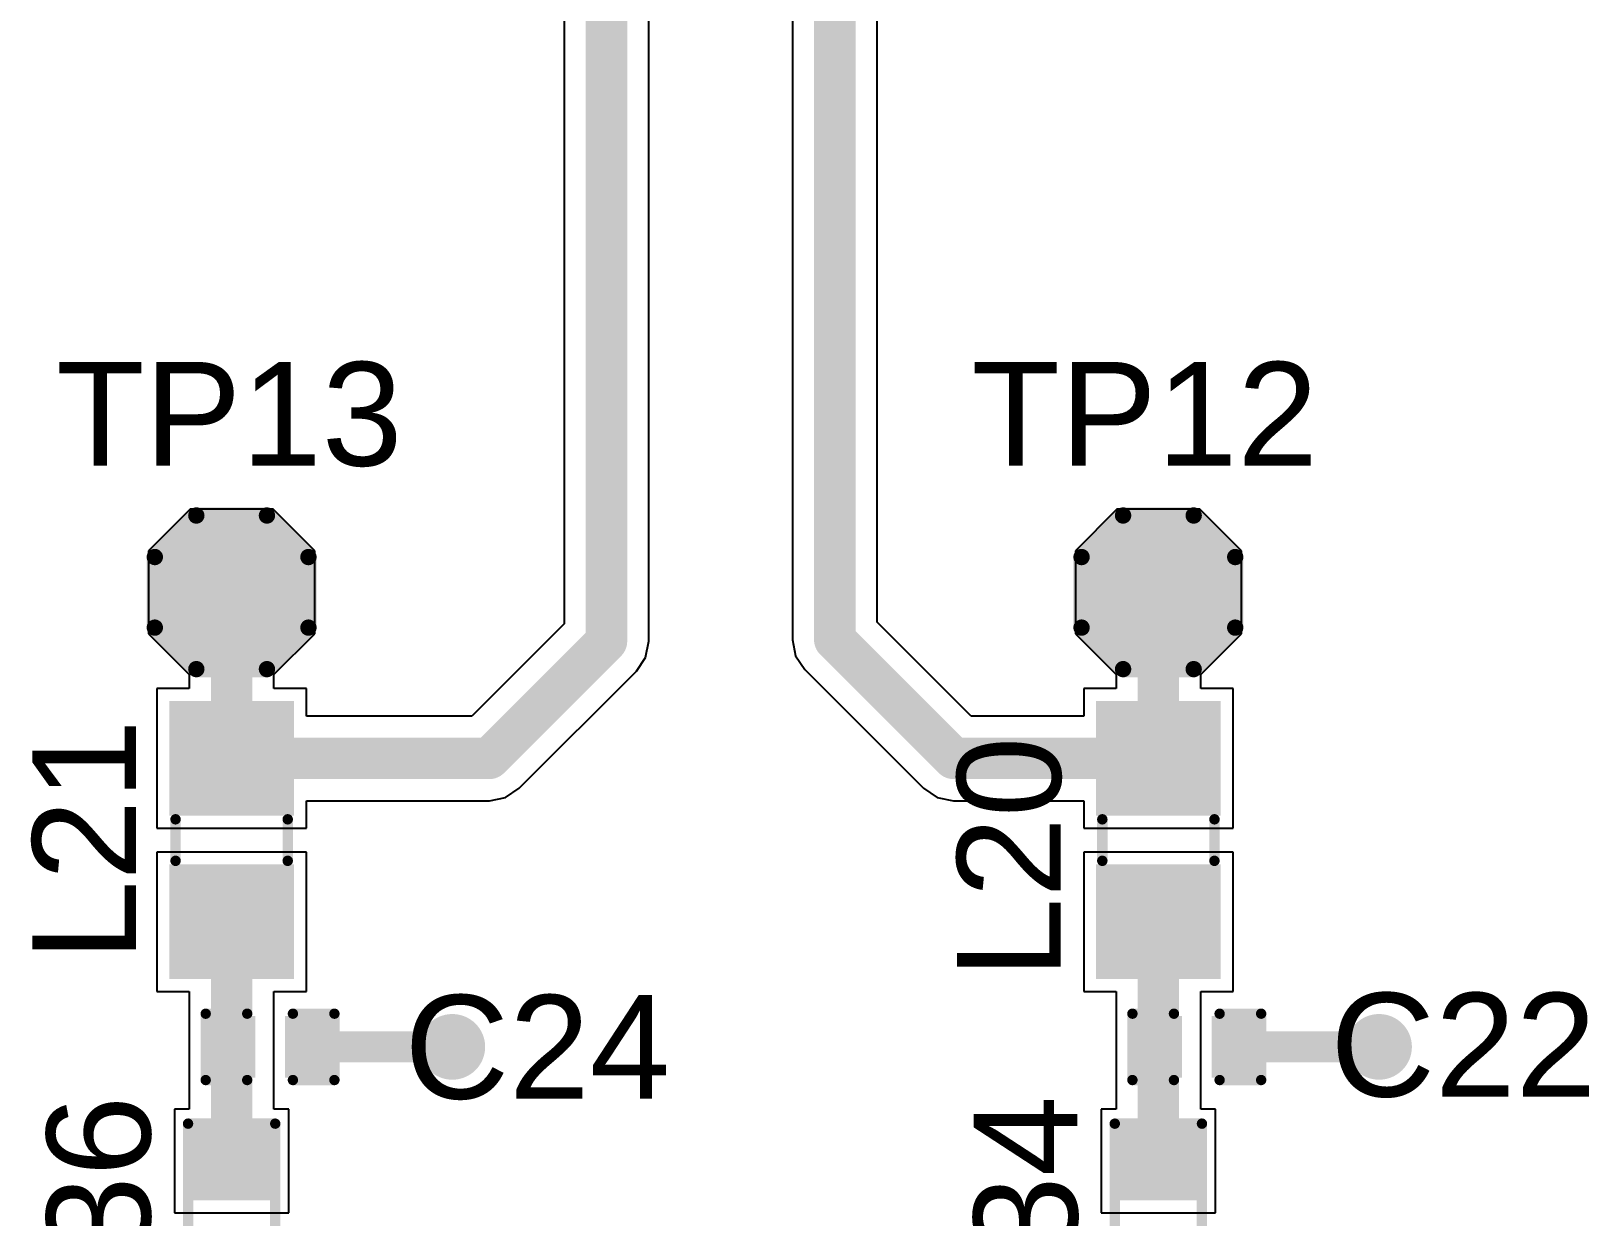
# Model space of a CAD drawing. Header units: millimetres. Extents: x 0 to 174, y 0 to 132.
# Drawn here: x 64.6 to 83.41, y 89.57 to 104.08 of the extents above; entities that cross this region are included whole.
import ezdxf

# ---------------------------------------------------------------- set-up
doc = ezdxf.new("R2010")
doc.units = ezdxf.units.MM
for name, color, linetype in [('BottomLayer', 5, 'Continuous'), ('BottomSolder', 6, 'Continuous'), ('TopLayer', 1, 'Continuous'), ('TopOverlay', 2, 'Continuous'), ('TopPaste', 8, 'Continuous'), ('TopSolder', 216, 'Continuous'), ('ViaHoleLayer', 16, 'Continuous')]:
    doc.layers.add(name, color=color, linetype=linetype)
doc.styles.add('Arial', font='', dxfattribs={"height": 0.2})
doc.styles.get('Arial').set_extended_font_data('Arial')

# ---------------------------------------------------------------- blocks, each defined once
blk = doc.blocks.new('T__________20')
at = {"layer": 'TopLayer'}
blk.add_hatch(color=1, dxfattribs=at).paths.add_polyline_path([(0.381, 0.762), (-0.381, 0.762), (-0.762, 0.381), (-0.762, -0.381), (-0.381, -0.762), (0.381, -0.762), (0.762, -0.381), (0.762, 0.381)])
at = {"layer": 'TopPaste'}
blk.add_hatch(color=8, dxfattribs=at).paths.add_polyline_path([(0.381, 0.762), (-0.381, 0.762), (-0.762, 0.381), (-0.762, -0.381), (-0.381, -0.762), (0.381, -0.762), (0.762, -0.381), (0.762, 0.381)])
at = {"layer": 'TopSolder'}
blk.add_hatch(color=216, dxfattribs=at).paths.add_polyline_path([(0.432, 0.864), (-0.432, 0.864), (-0.864, 0.432), (-0.864, -0.432), (-0.432, -0.864), (0.432, -0.864), (0.864, -0.432), (0.864, 0.432)])
at = {"layer": 'TopOverlay', "const_width": 0.2}
for points in [[(-0.432, 0.94), (-0.94, 0.432)], [(0.432, 0.94), (-0.432, 0.94)], [(0.94, 0.432), (0.432, 0.94)], [(-0.94, 0.432), (-0.94, -0.432)], [(0.94, 0.432), (0.94, -0.432)], [(-0.432, -0.94), (-0.94, -0.432)], [(0.94, -0.432), (0.432, -0.94)], [(0.432, -0.94), (-0.432, -0.94)]]:
    blk.add_lwpolyline(points, dxfattribs=at)
at = {"layer": 'TopOverlay', "const_width": 0.1}
for points in [[(-0.482, 0.94, 1), (-0.382, 0.94, 1)], [(-0.482, 0.94, 1), (-0.382, 0.94, 1)], [(0.382, 0.94, 1), (0.482, 0.94, 1)], [(0.382, 0.94, 1), (0.482, 0.94, 1)], [(-0.99, 0.432, 1), (-0.89, 0.432, 1)], [(-0.99, 0.432, 1), (-0.89, 0.432, 1)], [(0.89, 0.432, 1), (0.99, 0.432, 1)], [(0.89, 0.432, 1), (0.99, 0.432, 1)], [(-0.99, -0.432, 1), (-0.89, -0.432, 1)], [(-0.99, -0.432, 1), (-0.89, -0.432, 1)], [(0.89, -0.432, 1), (0.99, -0.432, 1)], [(0.89, -0.432, 1), (0.99, -0.432, 1)], [(-0.482, -0.94, 1), (-0.382, -0.94, 1)], [(-0.482, -0.94, 1), (-0.382, -0.94, 1)], [(0.382, -0.94, 1), (0.482, -0.94, 1)], [(0.382, -0.94, 1), (0.482, -0.94, 1)]]:
    blk.add_lwpolyline(points, format="xyb", close=True, dxfattribs=at)
blk = doc.blocks.new('T__________21')
at = {"layer": 'TopLayer'}
blk.add_hatch(color=1, dxfattribs=at).paths.add_polyline_path([(0.381, 0.762), (-0.381, 0.762), (-0.762, 0.381), (-0.762, -0.381), (-0.381, -0.762), (0.381, -0.762), (0.762, -0.381), (0.762, 0.381)])
at = {"layer": 'TopPaste'}
blk.add_hatch(color=8, dxfattribs=at).paths.add_polyline_path([(0.381, 0.762), (-0.381, 0.762), (-0.762, 0.381), (-0.762, -0.381), (-0.381, -0.762), (0.381, -0.762), (0.762, -0.381), (0.762, 0.381)])
at = {"layer": 'TopSolder'}
blk.add_hatch(color=216, dxfattribs=at).paths.add_polyline_path([(0.432, 0.864), (-0.432, 0.864), (-0.864, 0.432), (-0.864, -0.432), (-0.432, -0.864), (0.432, -0.864), (0.864, -0.432), (0.864, 0.432)])
at = {"layer": 'TopOverlay', "const_width": 0.2}
for points in [[(-0.432, 0.94), (-0.94, 0.432)], [(0.432, 0.94), (-0.432, 0.94)], [(0.94, 0.432), (0.432, 0.94)], [(-0.94, 0.432), (-0.94, -0.432)], [(0.94, 0.432), (0.94, -0.432)], [(-0.432, -0.94), (-0.94, -0.432)], [(0.94, -0.432), (0.432, -0.94)], [(0.432, -0.94), (-0.432, -0.94)]]:
    blk.add_lwpolyline(points, dxfattribs=at)
at = {"layer": 'TopOverlay', "const_width": 0.1}
for points in [[(-0.482, 0.94, 1), (-0.382, 0.94, 1)], [(-0.482, 0.94, 1), (-0.382, 0.94, 1)], [(0.382, 0.94, 1), (0.482, 0.94, 1)], [(0.382, 0.94, 1), (0.482, 0.94, 1)], [(-0.99, 0.432, 1), (-0.89, 0.432, 1)], [(-0.99, 0.432, 1), (-0.89, 0.432, 1)], [(0.89, 0.432, 1), (0.99, 0.432, 1)], [(0.89, 0.432, 1), (0.99, 0.432, 1)], [(-0.99, -0.432, 1), (-0.89, -0.432, 1)], [(-0.99, -0.432, 1), (-0.89, -0.432, 1)], [(0.89, -0.432, 1), (0.99, -0.432, 1)], [(0.89, -0.432, 1), (0.99, -0.432, 1)], [(-0.482, -0.94, 1), (-0.382, -0.94, 1)], [(-0.482, -0.94, 1), (-0.382, -0.94, 1)], [(0.382, -0.94, 1), (0.482, -0.94, 1)], [(0.382, -0.94, 1), (0.482, -0.94, 1)]]:
    blk.add_lwpolyline(points, format="xyb", close=True, dxfattribs=at)
blk = doc.blocks.new('R___0603_33')
at = {"layer": 'TopLayer'}
for points in [[(-0.381, 0.4445), (-0.381, -0.4445), (-1.143, -0.4445), (-1.143, 0.4445)], [(1.143, 0.4445), (1.143, -0.4445), (0.381, -0.4445), (0.381, 0.4445)]]:
    blk.add_hatch(color=1, dxfattribs=at).paths.add_polyline_path(points)
at = {"layer": 'TopPaste'}
for points in [[(-0.381, 0.4445), (-0.381, -0.4445), (-1.143, -0.4445), (-1.143, 0.4445)], [(1.143, 0.4445), (1.143, -0.4445), (0.381, -0.4445), (0.381, 0.4445)]]:
    blk.add_hatch(color=8, dxfattribs=at).paths.add_polyline_path(points)
at = {"layer": 'TopSolder'}
for points in [[(-0.2794, 0.5461), (-0.2794, -0.5461), (-1.2446, -0.5461), (-1.2446, 0.5461)], [(1.2446, 0.5461), (1.2446, -0.5461), (0.2794, -0.5461), (0.2794, 0.5461)]]:
    blk.add_hatch(color=216, dxfattribs=at).paths.add_polyline_path(points)
at = {"layer": 'TopOverlay', "const_width": 0.127}
for points in [[(1.2192, 0.5334), (-1.2192, 0.5334)], [(-1.2192, -0.5334), (-1.2192, 0.5334)], [(1.2192, -0.5334), (1.2192, 0.5334)], [(1.2192, -0.5334), (-1.2192, -0.5334)]]:
    blk.add_lwpolyline(points, dxfattribs=at)
at = {"layer": 'TopOverlay', "const_width": 0.0635}
for points in [[(-1.25095, 0.5334, 1), (-1.18745, 0.5334, 1)], [(-1.25095, 0.5334, 1), (-1.18745, 0.5334, 1)], [(1.18745, 0.5334, 1), (1.25095, 0.5334, 1)], [(1.18745, 0.5334, 1), (1.25095, 0.5334, 1)], [(-1.25095, -0.5334, 1), (-1.18745, -0.5334, 1)], [(-1.25095, -0.5334, 1), (-1.18745, -0.5334, 1)], [(1.18745, -0.5334, 1), (1.25095, -0.5334, 1)], [(1.18745, -0.5334, 1), (1.25095, -0.5334, 1)]]:
    blk.add_lwpolyline(points, format="xyb", close=True, dxfattribs=at)
blk = doc.blocks.new('R___0603_35')
at = {"layer": 'TopLayer'}
for points in [[(-0.381, 0.4445), (-0.381, -0.4445), (-1.143, -0.4445), (-1.143, 0.4445)], [(1.143, 0.4445), (1.143, -0.4445), (0.381, -0.4445), (0.381, 0.4445)]]:
    blk.add_hatch(color=1, dxfattribs=at).paths.add_polyline_path(points)
at = {"layer": 'TopPaste'}
for points in [[(-0.381, 0.4445), (-0.381, -0.4445), (-1.143, -0.4445), (-1.143, 0.4445)], [(1.143, 0.4445), (1.143, -0.4445), (0.381, -0.4445), (0.381, 0.4445)]]:
    blk.add_hatch(color=8, dxfattribs=at).paths.add_polyline_path(points)
at = {"layer": 'TopSolder'}
for points in [[(-0.2794, 0.5461), (-0.2794, -0.5461), (-1.2446, -0.5461), (-1.2446, 0.5461)], [(1.2446, 0.5461), (1.2446, -0.5461), (0.2794, -0.5461), (0.2794, 0.5461)]]:
    blk.add_hatch(color=216, dxfattribs=at).paths.add_polyline_path(points)
at = {"layer": 'TopOverlay', "const_width": 0.127}
for points in [[(1.2192, 0.5334), (-1.2192, 0.5334)], [(-1.2192, -0.5334), (-1.2192, 0.5334)], [(1.2192, -0.5334), (1.2192, 0.5334)], [(1.2192, -0.5334), (-1.2192, -0.5334)]]:
    blk.add_lwpolyline(points, dxfattribs=at)
at = {"layer": 'TopOverlay', "const_width": 0.0635}
for points in [[(-1.25095, 0.5334, 1), (-1.18745, 0.5334, 1)], [(-1.25095, 0.5334, 1), (-1.18745, 0.5334, 1)], [(1.18745, 0.5334, 1), (1.25095, 0.5334, 1)], [(1.18745, 0.5334, 1), (1.25095, 0.5334, 1)], [(-1.25095, -0.5334, 1), (-1.18745, -0.5334, 1)], [(-1.25095, -0.5334, 1), (-1.18745, -0.5334, 1)], [(1.18745, -0.5334, 1), (1.25095, -0.5334, 1)], [(1.18745, -0.5334, 1), (1.25095, -0.5334, 1)]]:
    blk.add_lwpolyline(points, format="xyb", close=True, dxfattribs=at)
blk = doc.blocks.new('I___0805_63')
at = {"layer": 'TopLayer'}
for points in [[(-1.6, 0.66), (-0.4, 0.66), (-0.4, -0.66), (-1.6, -0.66)], [(0.4, 0.66), (1.6, 0.66), (1.6, -0.66), (0.4, -0.66)]]:
    blk.add_hatch(color=1, dxfattribs=at).paths.add_polyline_path(points)
at = {"layer": 'TopPaste'}
for points in [[(-1.6, 0.66), (-0.4, 0.66), (-0.4, -0.66), (-1.6, -0.66)], [(0.4, 0.66), (1.6, 0.66), (1.6, -0.66), (0.4, -0.66)]]:
    blk.add_hatch(color=8, dxfattribs=at).paths.add_polyline_path(points)
at = {"layer": 'TopSolder'}
for points in [[(-1.702, 0.762), (-0.298, 0.762), (-0.298, -0.762), (-1.702, -0.762)], [(0.298, 0.762), (1.702, 0.762), (1.702, -0.762), (0.298, -0.762)]]:
    blk.add_hatch(color=216, dxfattribs=at).paths.add_polyline_path(points)
at = {"layer": 'TopOverlay', "const_width": 0.127}
for points in [[(0.254, 0.686), (-0.254, 0.686)], [(0.254, -0.686), (-0.254, -0.686)]]:
    blk.add_lwpolyline(points, dxfattribs=at)
at = {"layer": 'TopOverlay', "const_width": 0.0635}
for points in [[(-0.286, 0.686, 1), (-0.222, 0.686, 1)], [(0.222, 0.686, 1), (0.286, 0.686, 1)], [(-0.286, -0.686, 1), (-0.222, -0.686, 1)], [(0.222, -0.686, 1), (0.286, -0.686, 1)]]:
    blk.add_lwpolyline(points, format="xyb", close=True, dxfattribs=at)
blk = doc.blocks.new('I___0805_64')
at = {"layer": 'TopLayer'}
for points in [[(-1.6, 0.66), (-0.4, 0.66), (-0.4, -0.66), (-1.6, -0.66)], [(0.4, 0.66), (1.6, 0.66), (1.6, -0.66), (0.4, -0.66)]]:
    blk.add_hatch(color=1, dxfattribs=at).paths.add_polyline_path(points)
at = {"layer": 'TopPaste'}
for points in [[(-1.6, 0.66), (-0.4, 0.66), (-0.4, -0.66), (-1.6, -0.66)], [(0.4, 0.66), (1.6, 0.66), (1.6, -0.66), (0.4, -0.66)]]:
    blk.add_hatch(color=8, dxfattribs=at).paths.add_polyline_path(points)
at = {"layer": 'TopSolder'}
for points in [[(-1.702, 0.762), (-0.298, 0.762), (-0.298, -0.762), (-1.702, -0.762)], [(0.298, 0.762), (1.702, 0.762), (1.702, -0.762), (0.298, -0.762)]]:
    blk.add_hatch(color=216, dxfattribs=at).paths.add_polyline_path(points)
at = {"layer": 'TopOverlay', "const_width": 0.127}
for points in [[(0.254, 0.686), (-0.254, 0.686)], [(0.254, -0.686), (-0.254, -0.686)]]:
    blk.add_lwpolyline(points, dxfattribs=at)
at = {"layer": 'TopOverlay', "const_width": 0.0635}
for points in [[(-0.286, 0.686, 1), (-0.222, 0.686, 1)], [(0.222, 0.686, 1), (0.286, 0.686, 1)], [(-0.286, -0.686, 1), (-0.222, -0.686, 1)], [(0.222, -0.686, 1), (0.286, -0.686, 1)]]:
    blk.add_lwpolyline(points, format="xyb", close=True, dxfattribs=at)
blk = doc.blocks.new('C___0402_87')
at = {"layer": 'TopLayer'}
for points in [[(-0.699, -0.318), (-0.699, 0.318), (-0.241, 0.318), (-0.241, -0.318)], [(0.241, -0.318), (0.241, 0.318), (0.699, 0.318), (0.699, -0.318)]]:
    blk.add_hatch(color=1, dxfattribs=at).paths.add_polyline_path(points)
at = {"layer": 'TopPaste'}
for points in [[(-0.699, -0.318), (-0.699, 0.318), (-0.241, 0.318), (-0.241, -0.318)], [(0.241, -0.318), (0.241, 0.318), (0.699, 0.318), (0.699, -0.318)]]:
    blk.add_hatch(color=8, dxfattribs=at).paths.add_polyline_path(points)
at = {"layer": 'TopSolder'}
for points in [[(-0.758, -0.377), (-0.758, 0.377), (-0.181, 0.377), (-0.181, -0.377)], [(0.181, -0.377), (0.181, 0.377), (0.758, 0.377), (0.758, -0.377)]]:
    blk.add_hatch(color=216, dxfattribs=at).paths.add_polyline_path(points)
at = {"layer": 'TopOverlay', "const_width": 0.127}
for points in [[(-0.787, 0.406), (-0.787, -0.406)], [(-0.279, 0.406), (-0.787, 0.406)], [(0.787, 0.406), (0.279, 0.406)], [(0.787, 0.406), (0.787, -0.406)], [(-0.279, -0.406), (-0.787, -0.406)], [(0.787, -0.406), (0.279, -0.406)]]:
    blk.add_lwpolyline(points, dxfattribs=at)
at = {"layer": 'TopOverlay', "const_width": 0.0635}
for points in [[(-0.819, 0.406, 1), (-0.756, 0.406, 1)], [(-0.819, 0.406, 1), (-0.756, 0.406, 1)], [(-0.311, 0.406, 1), (-0.248, 0.406, 1)], [(0.248, 0.406, 1), (0.311, 0.406, 1)], [(0.756, 0.406, 1), (0.819, 0.406, 1)], [(0.756, 0.406, 1), (0.819, 0.406, 1)], [(-0.819, -0.406, 1), (-0.756, -0.406, 1)], [(-0.819, -0.406, 1), (-0.756, -0.406, 1)], [(-0.311, -0.406, 1), (-0.248, -0.406, 1)], [(0.248, -0.406, 1), (0.311, -0.406, 1)], [(0.756, -0.406, 1), (0.819, -0.406, 1)], [(0.756, -0.406, 1), (0.819, -0.406, 1)]]:
    blk.add_lwpolyline(points, format="xyb", close=True, dxfattribs=at)
blk = doc.blocks.new('C___0402_89')
at = {"layer": 'TopLayer'}
for points in [[(-0.699, -0.318), (-0.699, 0.318), (-0.241, 0.318), (-0.241, -0.318)], [(0.241, -0.318), (0.241, 0.318), (0.699, 0.318), (0.699, -0.318)]]:
    blk.add_hatch(color=1, dxfattribs=at).paths.add_polyline_path(points)
at = {"layer": 'TopPaste'}
for points in [[(-0.699, -0.318), (-0.699, 0.318), (-0.241, 0.318), (-0.241, -0.318)], [(0.241, -0.318), (0.241, 0.318), (0.699, 0.318), (0.699, -0.318)]]:
    blk.add_hatch(color=8, dxfattribs=at).paths.add_polyline_path(points)
at = {"layer": 'TopSolder'}
for points in [[(-0.758, -0.377), (-0.758, 0.377), (-0.181, 0.377), (-0.181, -0.377)], [(0.181, -0.377), (0.181, 0.377), (0.758, 0.377), (0.758, -0.377)]]:
    blk.add_hatch(color=216, dxfattribs=at).paths.add_polyline_path(points)
at = {"layer": 'TopOverlay', "const_width": 0.127}
for points in [[(-0.787, 0.406), (-0.787, -0.406)], [(-0.279, 0.406), (-0.787, 0.406)], [(0.787, 0.406), (0.279, 0.406)], [(0.787, 0.406), (0.787, -0.406)], [(-0.279, -0.406), (-0.787, -0.406)], [(0.787, -0.406), (0.279, -0.406)]]:
    blk.add_lwpolyline(points, dxfattribs=at)
at = {"layer": 'TopOverlay', "const_width": 0.0635}
for points in [[(-0.819, 0.406, 1), (-0.756, 0.406, 1)], [(-0.819, 0.406, 1), (-0.756, 0.406, 1)], [(-0.311, 0.406, 1), (-0.248, 0.406, 1)], [(0.248, 0.406, 1), (0.311, 0.406, 1)], [(0.756, 0.406, 1), (0.819, 0.406, 1)], [(0.756, 0.406, 1), (0.819, 0.406, 1)], [(-0.819, -0.406, 1), (-0.756, -0.406, 1)], [(-0.819, -0.406, 1), (-0.756, -0.406, 1)], [(-0.311, -0.406, 1), (-0.248, -0.406, 1)], [(0.248, -0.406, 1), (0.311, -0.406, 1)], [(0.756, -0.406, 1), (0.819, -0.406, 1)], [(0.756, -0.406, 1), (0.819, -0.406, 1)]]:
    blk.add_lwpolyline(points, format="xyb", close=True, dxfattribs=at)

msp = doc.modelspace()

# ---------------------------------------------------------------- hatches: boundary and pattern name
at = {"layer": 'BottomLayer'}
h = msp.add_hatch(color=5, dxfattribs=at)
edge = h.paths.add_edge_path()
edge.add_arc((69.759, 91.643), 0.3, 0, 360)
h = msp.add_hatch(color=5, dxfattribs=at)
edge = h.paths.add_edge_path()
edge.add_arc((81.098, 91.643), 0.3, 0, 360)
at = {"layer": 'BottomSolder'}
h = msp.add_hatch(color=6, dxfattribs=at)
edge = h.paths.add_edge_path()
edge.add_arc((69.759, 91.643), 0.402, 0, 360)
h = msp.add_hatch(color=6, dxfattribs=at)
edge = h.paths.add_edge_path()
edge.add_arc((81.098, 91.643), 0.402, 0, 360)
at = {"layer": 'TopLayer'}
h = msp.add_hatch(color=1, dxfattribs=at)
edge = h.paths.add_edge_path()
edge.add_arc((69.759, 91.643), 0.3, 0, 360)
h = msp.add_hatch(color=1, dxfattribs=at)
edge = h.paths.add_edge_path()
edge.add_arc((81.098, 91.643), 0.3, 0, 360)
at = {"layer": 'TopSolder'}
h = msp.add_hatch(color=216, dxfattribs=at)
edge = h.paths.add_edge_path()
edge.add_arc((69.759, 91.643), 0.402, 0, 360)
h = msp.add_hatch(color=216, dxfattribs=at)
edge = h.paths.add_edge_path()
edge.add_arc((81.098, 91.643), 0.402, 0, 360)
at = {"layer": 'ViaHoleLayer'}
h = msp.add_hatch(color=16, dxfattribs=at)
edge = h.paths.add_edge_path()
edge.add_arc((69.759, 91.643), 0.15, 0, 360)
h = msp.add_hatch(color=16, dxfattribs=at)
edge = h.paths.add_edge_path()
edge.add_arc((81.098, 91.643), 0.15, 0, 360)

# ---------------------------------------------------------------- linework, layer by layer
at = {"layer": 'TopLayer'}
for p, q in [((71.127, 115.35), (71.127, 96.822)), ((72.163, 96.607), (72.163, 115.136)), ((73.921, 114.165), (73.921, 96.626)), ((74.957, 96.841), (74.957, 113.95)), ((66.551, 98.222), (66.043, 97.714)), ((67.567, 98.222), (66.551, 98.222)), ((68.075, 97.714), (67.567, 98.222)), ((77.89, 98.222), (77.382, 97.714)), ((78.906, 98.222), (77.89, 98.222)), ((79.414, 97.714), (78.906, 98.222)), ((66.043, 97.714), (66.043, 96.698)), ((68.075, 96.698), (68.075, 97.714)), ((77.382, 97.714), (77.382, 96.698)), ((79.414, 96.698), (79.414, 97.714)), ((66.043, 96.698), (66.541, 96.2)), ((67.577, 96.2), (68.075, 96.698)), ((71.127, 96.822), (69.997, 95.692)), ((76.106, 95.692), (74.957, 96.841)), ((77.382, 96.698), (77.88, 96.2)), ((78.916, 96.2), (79.414, 96.698)), ((72.124, 96.409), (72.163, 96.607)), ((73.921, 96.626), (73.96, 96.428)), ((72.011, 96.241), (72.124, 96.409)), ((73.96, 96.428), (74.073, 96.26)), ((66.541, 96.2), (66.541, 96.028)), ((67.577, 96.028), (67.577, 96.2)), ((70.578, 94.808), (72.011, 96.241)), ((74.073, 96.26), (75.525, 94.808)), ((77.88, 96.2), (77.88, 96.028)), ((78.916, 96.028), (78.916, 96.2)), ((66.541, 96.028), (66.145, 96.028)), ((66.145, 96.028), (66.145, 94.32)), ((67.973, 96.028), (67.577, 96.028)), ((67.973, 95.692), (67.973, 96.028)), ((77.88, 96.028), (77.484, 96.028)), ((77.484, 96.028), (77.484, 95.692)), ((79.312, 96.028), (78.916, 96.028)), ((79.312, 94.32), (79.312, 96.028)), ((69.997, 95.692), (67.973, 95.692)), ((77.484, 95.692), (76.106, 95.692)), ((67.973, 94.32), (67.973, 94.656)), ((67.973, 94.656), (70.212, 94.656)), ((70.212, 94.656), (70.41, 94.695)), ((70.41, 94.695), (70.578, 94.808)), ((75.525, 94.808), (75.693, 94.695)), ((75.693, 94.695), (75.892, 94.656)), ((75.892, 94.656), (77.484, 94.656)), ((77.484, 94.656), (77.484, 94.32)), ((66.145, 94.32), (67.973, 94.32)), ((77.484, 94.32), (79.312, 94.32)), ((67.973, 94.028), (66.145, 94.028)), ((66.145, 94.028), (66.145, 92.32)), ((67.973, 92.32), (67.973, 94.028)), ((79.312, 94.028), (77.484, 94.028)), ((77.484, 94.028), (77.484, 92.32)), ((79.312, 92.32), (79.312, 94.028)), ((66.145, 92.32), (66.541, 92.32)), ((66.541, 92.32), (66.541, 91.643)), ((67.577, 91.643), (67.577, 92.32)), ((67.577, 92.32), (67.973, 92.32)), ((77.484, 92.32), (77.88, 92.32)), ((77.88, 92.32), (77.88, 91.643)), ((78.916, 91.643), (78.916, 92.32)), ((78.916, 92.32), (79.312, 92.32)), ((66.541, 91.643), (66.541, 90.881)), ((67.577, 90.881), (67.577, 91.643)), ((77.88, 91.643), (77.88, 90.881)), ((78.916, 90.881), (78.916, 91.643)), ((66.541, 90.881), (66.36, 90.881)), ((66.36, 90.881), (66.36, 89.611)), ((67.757, 90.881), (67.577, 90.881)), ((67.757, 89.611), (67.757, 90.881)), ((77.88, 90.881), (77.7, 90.881)), ((77.7, 90.881), (77.7, 89.611)), ((79.097, 90.881), (78.916, 90.881)), ((79.097, 89.611), (79.097, 90.881)), ((66.36, 89.611), (67.757, 89.611)), ((77.7, 89.611), (79.097, 89.611))]:
    msp.add_line(p, q, dxfattribs=at)
for points, const_width in [([(71.645, 96.607), (71.645, 115.35)], 0.508), ([(74.439, 96.626), (74.439, 114.165)], 0.508), ([(67.059, 95.174), (67.059, 97.206)], 0.508), ([(78.398, 95.174), (78.398, 97.206)], 0.508), ([(70.212, 95.174), (71.645, 96.607)], 0.508), ([(74.439, 96.626), (75.892, 95.174)], 0.508), ([(67.059, 95.174), (70.212, 95.174)], 0.508), ([(75.892, 95.174), (78.398, 95.174)], 0.508), ([(67.059, 91.643), (67.059, 93.174)], 0.508), ([(78.398, 91.643), (78.398, 93.174)], 0.508), ([(67.059, 90.246), (67.059, 91.643)], 0.508), ([(67.998, 91.643), (69.759, 91.643)], 0.381), ([(78.398, 90.246), (78.398, 91.643)], 0.508), ([(79.338, 91.643), (81.098, 91.643)], 0.381)]:
    msp.add_lwpolyline(points, dxfattribs=dict(at, const_width=const_width))
for points, const_width in [([(66.932, 97.206, 1), (67.186, 97.206, 1)], 0.254), ([(78.271, 97.206, 1), (78.525, 97.206, 1)], 0.254), ([(71.518, 96.607, 1), (71.772, 96.607, 1)], 0.254), ([(71.518, 96.607, 1), (71.772, 96.607, 1)], 0.254), ([(74.312, 96.626, 1), (74.566, 96.626, 1)], 0.254), ([(74.312, 96.626, 1), (74.566, 96.626, 1)], 0.254), ([(66.932, 95.174, 1), (67.186, 95.174, 1)], 0.254), ([(66.932, 95.174, 1), (67.186, 95.174, 1)], 0.254), ([(70.085, 95.174, 1), (70.339, 95.174, 1)], 0.254), ([(70.085, 95.174, 1), (70.339, 95.174, 1)], 0.254), ([(75.765, 95.174, 1), (76.019, 95.174, 1)], 0.254), ([(75.765, 95.174, 1), (76.019, 95.174, 1)], 0.254), ([(78.271, 95.174, 1), (78.525, 95.174, 1)], 0.254), ([(78.271, 95.174, 1), (78.525, 95.174, 1)], 0.254), ([(66.932, 93.174, 1), (67.186, 93.174, 1)], 0.254), ([(78.271, 93.174, 1), (78.525, 93.174, 1)], 0.254), ([(66.932, 91.643, 1), (67.186, 91.643, 1)], 0.254), ([(66.932, 91.643, 1), (67.186, 91.643, 1)], 0.254), ([(67.903, 91.643, 1), (68.094, 91.643, 1)], 0.191), ([(69.663, 91.643, 1), (69.854, 91.643, 1)], 0.191), ([(78.271, 91.643, 1), (78.525, 91.643, 1)], 0.254), ([(78.271, 91.643, 1), (78.525, 91.643, 1)], 0.254), ([(79.243, 91.643, 1), (79.433, 91.643, 1)], 0.191), ([(81.003, 91.643, 1), (81.194, 91.643, 1)], 0.191), ([(66.932, 90.246, 1), (67.186, 90.246, 1)], 0.254), ([(78.271, 90.246, 1), (78.525, 90.246, 1)], 0.254)]:
    msp.add_lwpolyline(points, format="xyb", close=True, dxfattribs=dict(at, const_width=const_width))

# ---------------------------------------------------------------- block references
for name, p, rotation in [('T__________20', (67.059, 97.206), 180), ('T__________21', (78.398, 97.206), 180), ('I___0805_63', (67.059, 94.174), 270), ('I___0805_64', (78.398, 94.174), 270), ('C___0402_87', (67.529, 91.643), 180), ('C___0402_89', (78.868, 91.643), 180), ('R___0603_33', (67.059, 89.484), 270), ('R___0603_35', (78.398, 89.484), 270)]:
    msp.add_blockref(name, p, dxfattribs=dict(rotation=rotation))

# ---------------------------------------------------------------- texts
at = {"layer": 'TopOverlay', "style": 'Arial'}
for s, p in [('TP13', (64.91, 98.755)), ('TP12', (76.112, 98.755)), ('C24', (69.173, 91.008)), ('C22', (80.502, 91.034))]:
    msp.add_text(s, height=1.27, dxfattribs=at).set_placement(p)
for s, p in [('L21', (65.89, 92.693)), ('L20', (77.204, 92.481)), ('R36', (66.065, 87.791)), ('R34', (77.408, 87.791))]:
    msp.add_text(s, height=1.27, rotation=90, dxfattribs=at).set_placement(p)

doc.saveas('drawing.dxf')
